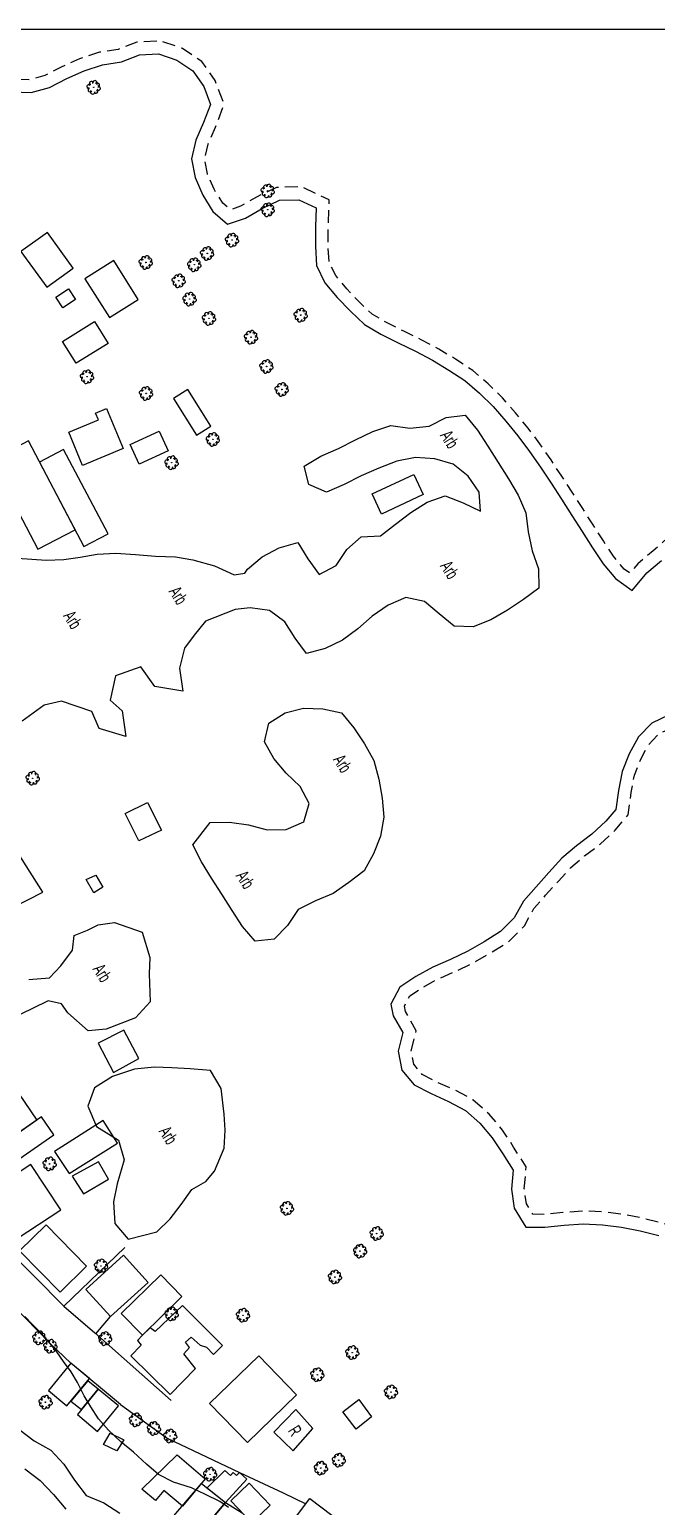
# Model space of a CAD drawing. Header units: millimetres. Extents: x 438774 to 440085, y 7202522 to 7203572.
# Drawn here: x 439518.8 to 439616.7, y 7203326.3 to 7203557 of the extents above; entities that cross this region are included whole.
import ezdxf

# ---------------------------------------------------------------- set-up
doc = ezdxf.new("R2010")
doc.units = ezdxf.units.MM
doc.linetypes.add('06', pattern=[3, 2, -1])
for name, color, linetype in [('0211', 255, 'Continuous'), ('0403', 4, 'Continuous'), ('0421', 104, 'Continuous'), ('0505', 1, 'Continuous'), ('0707', 7, 'Continuous'), ('0801', 10, 'Continuous'), ('0803', 160, 'Continuous'), ('1005', 3, 'Continuous'), ('1006', 3, 'Continuous'), ('1007', 3, 'Continuous')]:
    doc.layers.add(name, color=color, linetype=linetype)
doc.styles.add('02', font='swissc.ttf')
doc.styles.get("Standard").update_dxf_attribs({"font": 'Arial.ttf'})
doc.linetypes.add('14', pattern='A,10,0,["X",Standard,S=1,R=0,X=0,Y=-0.5],0.1', length=10.1)

# ---------------------------------------------------------------- blocks, each defined once
blk = doc.blocks.new('09')
for p, q in [((-0.04, 0.01), (0.04, 0.01)), ((-0.02, 0.03), (0.02, 0.03)), ((0, 0.05), (0, 0.05)), ((-0.04, -0.01), (0.04, -0.01)), ((-0.02, -0.03), (0.02, -0.03))]:
    blk.add_line(p, q)
for points in [[(-0.61, 0.39), (-0.76, 0.34), (-0.88, 0.27), (-0.97, 0.13), (-1, 0), (-0.96, -0.15), (-0.88, -0.26), (-0.83, -0.31), (-0.73, -0.36), (-0.58, -0.38)], [(-0.12, 0.67), (-0.2, 0.77), (-0.32, 0.84), (-0.46, 0.87), (-0.62, 0.83), (-0.74, 0.77), (-0.81, 0.63), (-0.83, 0.49), (-0.83, 0.42), (-0.79, 0.32), (-0.69, 0.22), (-0.62, 0.16)], [(-0.41, 0.6), (-0.39, 0.72), (-0.35, 0.82), (-0.3, 0.88), (-0.18, 0.96), (-0.03, 1), (0.1, 0.96), (0.24, 0.87), (0.31, 0.75), (0.36, 0.62), (0.37, 0.55)], [(0.11, 0.66), (0.19, 0.71), (0.31, 0.78), (0.42, 0.81), (0.49, 0.81), (0.63, 0.78), (0.76, 0.7), (0.82, 0.58), (0.84, 0.41), (0.81, 0.28), (0.75, 0.16), (0.69, 0.06)], [(0.67, -0.42), (0.8, -0.38), (0.91, -0.29), (0.99, -0.14), (1.01, -0.01), (0.95, 0.14), (0.86, 0.24), (0.8, 0.29), (0.7, 0.32), (0.56, 0.34)], [(-0.14, -0.69), (-0.19, -0.75), (-0.3, -0.83), (-0.4, -0.87), (-0.48, -0.87), (-0.61, -0.83), (-0.74, -0.75), (-0.8, -0.63), (-0.83, -0.47), (-0.79, -0.33), (-0.7, -0.18), (-0.64, -0.12)], [(-0.38, -0.63), (-0.34, -0.76), (-0.26, -0.88), (-0.13, -0.97), (0.01, -1.01), (0.15, -0.97), (0.27, -0.88), (0.32, -0.83), (0.36, -0.73), (0.38, -0.57)], [(0.15, -0.7), (0.32, -0.83), (0.46, -0.87), (0.62, -0.85), (0.74, -0.79), (0.83, -0.66), (0.86, -0.52), (0.86, -0.45), (0.83, -0.34), (0.74, -0.24), (0.67, -0.18)]]:
    blk.add_lwpolyline(points)
blk.add_lwpolyline([(0, -0.05), (-0.05, 0), (0, 0.05), (0.05, 0)], close=True)

msp = doc.modelspace()

# ---------------------------------------------------------------- linework, layer by layer
msp.add_lwpolyline([(440081.59, 7203556.96), (438782.49, 7203556.96), (438782.49, 7202523.15), (440081.59, 7202523.15)], close=True)
at = {"layer": '0211', "linetype": '06', "flags": 128}
msp.add_lwpolyline([(439786.13, 7203343.3), (439785.47, 7203343.14), (439782.32, 7203341.57), (439780.03, 7203339.53), (439778.39, 7203338.59), (439776.51, 7203339.23), (439774.27, 7203340.25), (439772.23, 7203342.61), (439768.68, 7203343.77), (439765.54, 7203344.21), (439762.78, 7203344.62), (439760.67, 7203345.35), (439759.26, 7203347.2), (439757.42, 7203349.95), (439754.22, 7203352.18), (439750.84, 7203352.53), (439747.96, 7203353.18), (439744.37, 7203353.73), (439741.14, 7203352.39), (439738.75, 7203351.58), (439736.26, 7203351.75), (439733.34, 7203352.27), (439729.65, 7203352.63), (439726.91, 7203351.09), (439724.47, 7203351), (439721.46, 7203351.1), (439718.61, 7203350.97), (439716.63, 7203351.34), (439715.08, 7203353.3), (439712.28, 7203355.46), (439709.14, 7203356.67), (439706.17, 7203357.6), (439703.23, 7203358.32), (439700.33, 7203359.15), (439697.36, 7203359.85), (439694.41, 7203360.49), (439690.36, 7203361.38), (439688.51, 7203361.8), (439685.46, 7203362.31), (439682.43, 7203362.7), (439679.48, 7203363.04), (439676.54, 7203363.49), (439673.57, 7203363.95), (439670.6, 7203364.38), (439667.58, 7203364.85), (439664.48, 7203365.13), (439661.42, 7203365.24), (439658.38, 7203365.3), (439655.35, 7203365.29), (439652.35, 7203365.25), (439649.32, 7203365.26), (439646.27, 7203365.1), (439643.34, 7203365), (439640.48, 7203365.04), (439637.73, 7203365.32), (439635.03, 7203365.99), (439632.2, 7203366.94), (439629.23, 7203367.75), (439626.26, 7203368.48), (439623.31, 7203369.09), (439620.44, 7203369.75), (439617.56, 7203370.53), (439614.6, 7203371.29), (439611.53, 7203371.91), (439608.41, 7203372.29), (439605.21, 7203372.43), (439602.06, 7203372.2), (439599.16, 7203371.89), (439597.38, 7203371.92), (439596.37, 7203373.55), (439596.04, 7203375.89), (439596.33, 7203379.32), (439594.37, 7203382.43), (439592.65, 7203385.07), (439590.55, 7203387.57), (439588.01, 7203389.82), (439585.1, 7203391.36), (439582.34, 7203392.58), (439580.09, 7203393.75), (439578.76, 7203395.36), (439578.36, 7203397.36), (439579.17, 7203400.6), (439577.46, 7203403.62), (439577.31, 7203404.43), (439578.14, 7203406.02), (439580.15, 7203407.37), (439582.6, 7203408.71), (439585.32, 7203409.88), (439588.13, 7203411.23), (439590.82, 7203412.78), (439593.59, 7203414.49), (439596.08, 7203417), (439597.54, 7203419.69), (439599.37, 7203421.75), (439601.36, 7203423.96), (439603.3, 7203426.08), (439605.46, 7203427.89), (439607.89, 7203429.75), (439610.22, 7203431.94), (439612.25, 7203434.29), (439612.73, 7203437.8), (439613.23, 7203440.51), (439614.22, 7203443.01), (439615.47, 7203445.29), (439617.11, 7203447), (439619.42, 7203448.07), (439622.1, 7203449.09), (439624.69, 7203449.88), (439627.47, 7203450.11), (439630.54, 7203450.4), (439634.12, 7203450.95), (439637.35, 7203453.69), (439639.31, 7203456.66), (439640.27, 7203459.56), (439641.7, 7203462.04), (439642.9, 7203464.51), (439644.93, 7203466.56), (439647.01, 7203469.86), (439646.96, 7203470.38), (439648.36, 7203470.65), (439652.63, 7203472.9), (439652.51, 7203477.37), (439651.79, 7203480.16), (439648.69, 7203482.88), (439645.33, 7203483.7), (439642.35, 7203484.5), (439639, 7203485.01), (439635.76, 7203484.65), (439632.7, 7203484.31), (439629.64, 7203483.71), (439626.44, 7203482.94), (439623.45, 7203481.39), (439620.81, 7203479.54), (439618.42, 7203477.55), (439616.16, 7203475.55), (439613.75, 7203473.53), (439612.53, 7203472.05), (439611.64, 7203472.69), (439609.95, 7203474.7), (439608.38, 7203477.1), (439606.78, 7203479.63), (439605.16, 7203482.16), (439603.53, 7203484.69), (439601.88, 7203487.22), (439600.21, 7203489.74), (439598.48, 7203492.25), (439596.62, 7203494.72), (439594.67, 7203497.08), (439592.63, 7203499.43), (439590.39, 7203501.64), (439587.97, 7203503.72), (439585.31, 7203505.47), (439582.66, 7203507.04), (439579.95, 7203508.49), (439577.23, 7203509.84), (439574.6, 7203511.14), (439572.27, 7203512.51), (439570.29, 7203514.36), (439568.31, 7203516.46), (439566.58, 7203518.53), (439565.55, 7203520.64), (439565.4, 7203523.17), (439565.42, 7203526.08), (439565.57, 7203530.37), (439561.23, 7203532.39), (439557.33, 7203532.3), (439554.18, 7203530.78), (439551.69, 7203529.35), (439550.11, 7203528.82), (439548.93, 7203529.84), (439547.58, 7203532.01), (439546.54, 7203534.41), (439546.09, 7203536.73), (439546.65, 7203539.06), (439547.8, 7203541.69), (439549.15, 7203545.24), (439547.75, 7203549), (439545.66, 7203551.96), (439542.65, 7203553.99), (439539.2, 7203555.18), (439535.49, 7203554.97), (439532.6, 7203553.86), (439529.69, 7203553.41), (439526.57, 7203552.4), (439523.69, 7203551.09), (439521.16, 7203549.79), (439518.77, 7203549.11), (439516.64, 7203549.18), (439515.02, 7203550.28), (439514.02, 7203552.03), (439514, 7203554.31), (439514.46, 7203556.94), (439514.47, 7203556.96)], dxfattribs=at)
at = {"layer": '0403', "linetype": 'Continuous', "flags": 128}
for points in [[(439516.01, 7203547.21), (439519.01, 7203547.1), (439521.89, 7203547.91), (439524.56, 7203549.29), (439527.3, 7203550.53), (439530.15, 7203551.46), (439533.12, 7203551.92), (439535.91, 7203552.99), (439538.91, 7203553.16), (439541.75, 7203552.18), (439544.24, 7203550.51), (439545.96, 7203548.06), (439547.01, 7203545.25), (439545.95, 7203542.44), (439544.74, 7203539.69), (439544.05, 7203536.77), (439544.62, 7203533.83), (439545.8, 7203531.07), (439547.39, 7203528.53), (439549.66, 7203526.56), (439552.51, 7203527.52), (439555.11, 7203529), (439557.81, 7203530.31), (439560.81, 7203530.38), (439563.52, 7203529.12), (439563.42, 7203526.12), (439563.4, 7203523.12), (439563.58, 7203520.12), (439564.89, 7203517.42), (439566.82, 7203515.13), (439568.87, 7203512.95), (439571.06, 7203510.89), (439573.65, 7203509.37), (439576.34, 7203508.05), (439579.03, 7203506.71), (439581.67, 7203505.3), (439584.25, 7203503.77), (439586.77, 7203502.12), (439589.04, 7203500.17), (439591.18, 7203498.06), (439593.14, 7203495.8), (439595.05, 7203493.48), (439596.85, 7203491.08), (439598.56, 7203488.62), (439600.21, 7203486.12), (439601.85, 7203483.6), (439603.48, 7203481.08), (439605.09, 7203478.55), (439606.7, 7203476.02), (439608.34, 7203473.51), (439610.27, 7203471.21), (439612.88, 7203469.34), (439615.18, 7203472.11), (439617.48, 7203474.04)], [(439618.64, 7203449.92), (439615.93, 7203448.65), (439613.85, 7203446.48), (439612.4, 7203443.86), (439611.3, 7203441.07), (439610.75, 7203438.12), (439610.35, 7203435.14), (439608.78, 7203433.32), (439606.59, 7203431.27), (439604.21, 7203429.45), (439601.91, 7203427.52), (439599.89, 7203425.3), (439597.88, 7203423.08), (439595.89, 7203420.84), (439594.46, 7203418.2), (439592.34, 7203416.07), (439589.79, 7203414.5), (439587.19, 7203413), (439584.49, 7203411.7), (439581.73, 7203410.51), (439579.1, 7203409.07), (439576.61, 7203407.4), (439575.21, 7203404.74), (439575.56, 7203402.93), (439577.04, 7203400.32), (439576.31, 7203397.41), (439576.9, 7203394.46), (439578.81, 7203392.16), (439581.48, 7203390.78), (439584.22, 7203389.56), (439586.86, 7203388.16), (439589.11, 7203386.17), (439591.04, 7203383.87), (439592.68, 7203381.36), (439594.28, 7203378.82), (439594.03, 7203375.83), (439594.44, 7203372.86), (439596.26, 7203369.94), (439599.26, 7203369.89), (439602.24, 7203370.21), (439605.23, 7203370.43), (439608.24, 7203370.3), (439611.21, 7203369.93), (439614.15, 7203369.34), (439617.05, 7203368.59)]]:
    msp.add_lwpolyline(points, dxfattribs=at)
at = {"layer": '0421', "linetype": 'Continuous', "flags": 128}
msp.add_lwpolyline([(439549.85, 7203326.11), (439548.46, 7203327.07), (439546.22, 7203328.17), (439544.06, 7203329.19), (439541.24, 7203330.11), (439538.89, 7203331.27), (439537, 7203332.92), (439534.99, 7203334.79), (439532.99, 7203336.41), (439531.08, 7203338.22), (439529.51, 7203339.96), (439528.33, 7203341.87), (439527.29, 7203343.59), (439526.23, 7203345.68), (439525.24, 7203347.32), (439524.04, 7203348.94), (439523.02, 7203350.44), (439521.96, 7203351.73), (439520.55, 7203353.34), (439519.23, 7203354.73), (439518, 7203355.96)], dxfattribs=at)
at = {"layer": '0505', "linetype": 'Continuous', "flags": 128}
for points, elevation in [([(439517.07, 7203338.38), (439519.45, 7203336.54), (439522.06, 7203335.08), (439524.13, 7203332.91), (439525.76, 7203330.39), (439527.58, 7203328), (439530.34, 7203326.85), (439532.87, 7203325.23)], 65), ([(439518.04, 7203332.18), (439520.4, 7203330.33), (439522.49, 7203328.17), (439524.42, 7203325.87)], 70)]:
    msp.add_lwpolyline(points, dxfattribs=dict(at, elevation=elevation))
at = {"layer": '0707', "linetype": 'Continuous', "flags": 128}
msp.add_lwpolyline([(439532.95, 7203342.21), (439525.22, 7203348.67), (439521.96, 7203351.73), (439518.06, 7203355.77), (439512.93, 7203361.02), (439509.45, 7203365.06), (439503.98, 7203370.93), (439499.52, 7203375.35), (439493.93, 7203381.56), (439493.13, 7203382.16), (439488.12, 7203386.49), (439483.45, 7203391.01), (439479.88, 7203394.57), (439478.41, 7203396.14), (439465.25, 7203391.42), (439463.3, 7203389.6)], dxfattribs=at)
at = {"layer": '0707', "linetype": '14', "flags": 128}
for points in [[(439508.15, 7203374.81), (439514.88, 7203366.9), (439524.13, 7203357.6), (439528.95, 7203353.41), (439540.89, 7203342.84)], [(439524.13, 7203357.6), (439533.62, 7203366.76)], [(439529.11, 7203353.26), (439531.38, 7203355.95)], [(439532.95, 7203342.21), (439540.25, 7203336.96), (439551.53, 7203331.61), (439558.37, 7203328.44), (439561.9, 7203326.69)]]:
    msp.add_lwpolyline(points, dxfattribs=at)
at = {"layer": '0801', "linetype": 'Continuous', "flags": 128}
for points in [[(439517.4, 7203522.3), (439521.43, 7203516.71), (439525.57, 7203519.68), (439521.55, 7203525.28), (439517.4, 7203522.3)], [(439522.85, 7203515.15), (439524.86, 7203516.46), (439525.94, 7203514.8), (439523.93, 7203513.49), (439522.85, 7203515.15)], [(439523.9, 7203508.26), (439528.88, 7203511.36), (439531.03, 7203507.92), (439526.05, 7203504.83), (439523.9, 7203508.26)], [(439525.86, 7203478.83), (439518.59, 7203492.7), (439512.78, 7203489.66), (439520.04, 7203475.78), (439525.86, 7203478.83)], [(439520.33, 7203489.37), (439527.23, 7203476.21), (439531.02, 7203478.21), (439524.08, 7203491.35), (439520.33, 7203489.37)], [(439535.83, 7203430.24), (439533.71, 7203434.54), (439537.2, 7203436.26), (439539.35, 7203431.92), (439535.83, 7203430.24)], [(439520.84, 7203422.25), (439515.64, 7203430.47), (439508.65, 7203426.41), (439513.62, 7203418.57), (439520.84, 7203422.25)], [(439529.13, 7203424.87), (439530.19, 7203422.99), (439528.8, 7203422.12), (439527.62, 7203424.21), (439529.13, 7203424.87)], [(439531.85, 7203394.05), (439535.8, 7203396.27), (439533.5, 7203400.68), (439529.45, 7203398.63), (439531.85, 7203394.05)], [(439516.13, 7203392.15), (439519.89, 7203386.62), (439516.39, 7203384.17), (439512.62, 7203389.71), (439516.13, 7203392.15)], [(439517.08, 7203380.55), (439522.55, 7203384.36), (439520.63, 7203387.13), (439515.15, 7203383.32), (439517.08, 7203380.55)], [(439524.92, 7203378.27), (439532.48, 7203383.01), (439530.25, 7203386.55), (439522.66, 7203381.74), (439524.92, 7203378.27)], [(439527.2, 7203375.12), (439531.11, 7203377.39), (439529.51, 7203380.14), (439525.41, 7203377.9), (439527.2, 7203375.12)], [(439516.81, 7203368.15), (439523.62, 7203372.6), (439518.98, 7203379.71), (439512.17, 7203375.26), (439516.81, 7203368.15)], [(439527.67, 7203363.8), (439521.34, 7203370.28), (439517.2, 7203366.24), (439523.53, 7203359.76), (439527.67, 7203363.8)], [(439531.38, 7203355.95), (439537.28, 7203361.29), (439533.45, 7203365.53), (439527.55, 7203360.19), (439531.38, 7203355.95)], [(439542.56, 7203359.08), (439536.4, 7203353.04), (439533.07, 7203356.43), (439539.25, 7203362.47), (439542.56, 7203359.08)], [(439542.64, 7203357.67), (439538.36, 7203353.6), (439537.57, 7203354.2), (439536.4, 7203353.04), (439535.64, 7203352.23), (439536.21, 7203351.51), (439534.58, 7203349.83), (439540.7, 7203343.78), (439544.7, 7203347.86), (439542.87, 7203350.14), (439543.76, 7203351.11), (439543.11, 7203351.96), (439544.01, 7203352.72), (439545.38, 7203351.5), (439546.42, 7203351.17), (439547.48, 7203350.04), (439548.9, 7203351.41), (439542.64, 7203357.67)], [(439524.6, 7203341.99), (439528.11, 7203346.26), (439525.22, 7203348.67), (439521.69, 7203344.38), (439524.6, 7203341.99)], [(439560.47, 7203343.73), (439552.79, 7203336.27), (439546.88, 7203342.36), (439554.57, 7203349.84), (439560.47, 7203343.73)], [(439527.84, 7203345.92), (439525.22, 7203342.74), (439526.87, 7203341.43), (439529.46, 7203344.62), (439527.84, 7203345.92)], [(439529.46, 7203344.62), (439526.25, 7203340.68), (439529.37, 7203337.98), (439532.66, 7203341.99), (439529.46, 7203344.62)], [(439560.36, 7203341.42), (439556.92, 7203337.91), (439559.92, 7203334.99), (439563, 7203338.45), (439560.36, 7203341.42)], [(439572.18, 7203340.28), (439569.76, 7203338.39), (439567.7, 7203341.06), (439570.18, 7203343), (439572.18, 7203340.28)], [(439532.37, 7203334.98), (439530.28, 7203335.98), (439531.33, 7203337.76), (439533.49, 7203336.72), (439532.37, 7203334.98)], [(439546.2, 7203330.59), (439542.66, 7203326.35), (439539.74, 7203328.8), (439538.44, 7203327.23), (439536.3, 7203328.99), (439541.83, 7203334.36), (439546.2, 7203330.59)], [(439546.51, 7203329.19), (439549.35, 7203326.93), (439552.72, 7203330.54), (439551.53, 7203331.61), (439551.06, 7203331.14), (439550.54, 7203331.59), (439550.12, 7203331.14), (439549.26, 7203331.92), (439546.51, 7203329.19)], [(439549.35, 7203326.93), (439544.3, 7203320.87), (439540.66, 7203324.08), (439545.62, 7203329.9), (439549.35, 7203326.93)], [(439550.17, 7203327.17), (439553.46, 7203323.74), (439556.36, 7203326.51), (439553.06, 7203329.95), (439550.17, 7203327.17)], [(439553.46, 7203323.74), (439550.19, 7203319.45), (439549.74, 7203319.93), (439548.11, 7203318.5), (439547, 7203319.77), (439547.97, 7203320.48), (439545.77, 7203322.62), (439549.35, 7203326.93), (439551.97, 7203325.28), (439553.46, 7203323.74)], [(439557.59, 7203320.99), (439562.54, 7203327.54), (439565.96, 7203324.96), (439560.63, 7203317.89), (439557.88, 7203319.66), (439558.4, 7203320.41), (439557.59, 7203320.99)]]:
    msp.add_lwpolyline(points, close=True, dxfattribs=at)
at = {"layer": '0803', "linetype": 'Continuous', "flags": 128}
for points in [[(439527.41, 7203518.03), (439531.24, 7203511.97), (439535.73, 7203514.82), (439531.91, 7203520.87), (439527.41, 7203518.03)], [(439541.23, 7203499.34), (439544.82, 7203493.61), (439547.06, 7203495.01), (439543.48, 7203500.75), (439541.23, 7203499.34)], [(439524.88, 7203494.1), (439529.51, 7203495.99), (439529.07, 7203497.07), (439530.79, 7203497.78), (439533.36, 7203491.5), (439527.01, 7203488.89), (439524.88, 7203494.1)], [(439534.46, 7203492.17), (439539.01, 7203494.23), (439540.4, 7203491.16), (439535.86, 7203489.09), (439534.46, 7203492.17)], [(439572.25, 7203484.44), (439578.76, 7203487.48), (439580.24, 7203484.33), (439573.73, 7203481.29), (439572.25, 7203484.44)]]:
    msp.add_lwpolyline(points, close=True, dxfattribs=at)
at = {"layer": '1005'}
for points in [[(439516.86, 7203474.38), (439521.34, 7203474.11), (439524.1, 7203474.19), (439526.68, 7203474.58), (439529.33, 7203475.03), (439532.25, 7203475.19), (439535.29, 7203474.97), (439538.44, 7203474.69), (439541.53, 7203474.6), (439544.24, 7203474.15), (439547.63, 7203473.2), (439550.69, 7203471.81), (439552.36, 7203472.08), (439552.82, 7203472.67), (439555.1, 7203474.62), (439557.77, 7203475.99), (439560.64, 7203476.86), (439562.22, 7203474.31), (439563.98, 7203471.87), (439566.64, 7203473.24), (439568.32, 7203475.73), (439570.55, 7203477.72), (439573.55, 7203477.89), (439575.94, 7203479.7), (439578.31, 7203481.53), (439580.86, 7203483.12), (439583.7, 7203484.11), (439586.5, 7203483.06), (439589.19, 7203481.74), (439588.97, 7203484.73), (439587.26, 7203487.2), (439584.93, 7203489.08), (439582.05, 7203489.91), (439579.06, 7203490.14), (439576.11, 7203489.55), (439573.32, 7203488.47), (439570.57, 7203487.25), (439567.9, 7203485.89), (439565.15, 7203484.7), (439562.39, 7203485.89), (439561.64, 7203488.79), (439564.23, 7203490.32), (439566.99, 7203491.51), (439569.65, 7203492.88), (439572.36, 7203494.18), (439575.21, 7203495.11), (439578.18, 7203494.69), (439581.16, 7203495.01), (439583.84, 7203496.36), (439586.82, 7203496.71), (439588.75, 7203494.4), (439590.36, 7203491.87), (439591.96, 7203489.33), (439593.57, 7203486.8), (439595.1, 7203484.23), (439596.3, 7203481.48), (439596.63, 7203478.49), (439597.25, 7203475.56), (439598.24, 7203472.73), (439598.33, 7203469.73), (439595.93, 7203467.92), (439593.41, 7203466.3), (439590.83, 7203464.77), (439588.05, 7203463.65), (439585.06, 7203463.79), (439582.74, 7203465.71), (439580.44, 7203467.63), (439577.51, 7203468.26), (439574.76, 7203467.07), (439572.29, 7203465.36), (439570.04, 7203463.38), (439567.64, 7203461.57), (439564.93, 7203460.28), (439562.04, 7203459.5), (439560.26, 7203461.92), (439558.62, 7203464.43), (439556.22, 7203466.23), (439553.24, 7203466.63), (439550.85, 7203466.39), (439546.24, 7203464.55), (439544.46, 7203462.38), (439542.94, 7203460.36), (439542.2, 7203457.21), (439542.72, 7203453.63), (439538.32, 7203454.33), (439536.16, 7203457.43), (439532.16, 7203456.02), (439531.33, 7203452.22), (439533.22, 7203450.54), (439533.8, 7203446.54), (439529.63, 7203447.81), (439528.47, 7203450.47), (439523.74, 7203452.07), (439521.03, 7203451.46), (439517.61, 7203448.94)], [(439518.64, 7203408.6), (439521.89, 7203408.84), (439523.63, 7203410.75), (439525.45, 7203413.19), (439525.73, 7203415.49), (439527.83, 7203416.31), (439529.45, 7203417.12), (439532.04, 7203417.48), (439536.37, 7203416), (439537.54, 7203412.04), (439537.42, 7203409.48), (439537.62, 7203405.12), (439535.3, 7203402.62), (439530.72, 7203400.82), (439527.91, 7203400.6), (439524.75, 7203403.41), (439523.76, 7203404.79), (439521.67, 7203405.27), (439519.24, 7203404.07), (439514.56, 7203401.85)]]:
    msp.add_lwpolyline(points, dxfattribs=at)
for points in [[(439546.98, 7203433.13), (439549.99, 7203433.19), (439552.96, 7203432.77), (439555.85, 7203431.97), (439558.85, 7203432.01), (439561.59, 7203433.22), (439562.44, 7203436.1), (439561.03, 7203438.75), (439558.85, 7203440.82), (439556.9, 7203443.09), (439555.44, 7203445.71), (439556.12, 7203448.63), (439558.66, 7203450.22), (439561.57, 7203450.97), (439564.57, 7203450.85), (439567.5, 7203450.23), (439569.41, 7203447.91), (439571.06, 7203445.4), (439572.51, 7203442.78), (439573.31, 7203439.89), (439573.83, 7203436.93), (439574.11, 7203433.95), (439573.59, 7203430.99), (439572.46, 7203428.21), (439571, 7203425.59), (439568.63, 7203423.75), (439566.17, 7203422.04), (439563.4, 7203420.88), (439560.73, 7203419.51), (439559.03, 7203417.04), (439556.96, 7203414.87), (439553.98, 7203414.56), (439552.04, 7203416.85), (439550.41, 7203419.37), (439548.81, 7203421.91), (439547.2, 7203424.44), (439545.59, 7203426.98), (439544.24, 7203429.65)], [(439547.64, 7203378.64), (439549.14, 7203382.26), (439549.32, 7203385.05), (439549.14, 7203387.56), (439548.71, 7203391.55), (439547.03, 7203394.4), (439543.83, 7203394.62), (439541, 7203394.79), (439538.27, 7203394.92), (439535.13, 7203394.61), (439531.71, 7203393.44), (439528.91, 7203391.65), (439527.85, 7203388.81), (439529.22, 7203385.65), (439532.65, 7203383.5), (439533.55, 7203380.41), (439532.43, 7203376.68), (439531.89, 7203373.85), (439532.07, 7203370.5), (439534.18, 7203368.02), (439538.63, 7203369.18), (439540.74, 7203371.24), (439542.44, 7203373.43), (439544.11, 7203375.78), (439546.3, 7203377.04)]]:
    msp.add_lwpolyline(points, close=True, dxfattribs=at)

# ---------------------------------------------------------------- block references
at = {"layer": '1007'}
for p, rotation in [((439528.78, 7203547.94), 302), ((439555.96, 7203531.76), 302), ((439555.97, 7203528.83), 302), ((439550.39, 7203524.09), 302), ((439546.51, 7203521.99), 302), ((439536.92, 7203520.59), 302), ((439544.49, 7203520.24), 302), ((439542.06, 7203517.72), 302), ((439543.76, 7203514.87), 302), ((439561.12, 7203512.36), 302), ((439546.79, 7203511.85), 302), ((439553.35, 7203508.91), 302), ((439555.77, 7203504.34), 302), ((439527.74, 7203502.74), 302), ((439536.97, 7203500.14), 302), ((439558.17, 7203500.75), 302), ((439547.4, 7203492.95), 302), ((439540.95, 7203489.32), 302), ((439519.24, 7203440.02), 122), ((439521.88, 7203379.79), 122), ((439558.95, 7203372.84), 122), ((439572.97, 7203368.92), 122), ((439570.38, 7203366.17), 122), ((439529.91, 7203363.84), 122), ((439566.45, 7203362.12), 122), ((439540.95, 7203356.37), 302), ((439552.09, 7203356.14), 122), ((439520.27, 7203352.62), 122), ((439522, 7203351.3), 122), ((439530.55, 7203352.49), 122), ((439569.16, 7203350.31), 122), ((439563.7, 7203346.86), 122), ((439575.21, 7203344.16), 122), ((439521.24, 7203342.57), 122), ((439535.36, 7203339.82), 122), ((439538.16, 7203338.47), 122), ((439540.71, 7203337.29), 122), ((439567.05, 7203333.52), 122), ((439546.95, 7203331.32), 122), ((439564.25, 7203332.28), 122)]:
    msp.add_blockref('09', p, dxfattribs=dict(at, rotation=rotation))

# ---------------------------------------------------------------- texts
at = {"layer": '0801', "style": '02', "width": 0.75}
msp.add_text('R', height=2, rotation=302, dxfattribs=at).set_placement((439559.06, 7203338.12))
at = {"layer": '1006', "style": '02', "width": 0.75}
for p in [(439582.81, 7203493.57), (439582.8, 7203473.18), (439540.43, 7203469.19), (439523.93, 7203465.38), (439566.08, 7203442.93), (439550.9, 7203424.79), (439528.54, 7203410.22), (439538.87, 7203384.88)]:
    msp.add_text('Arb', height=2, rotation=302, dxfattribs=at).set_placement(p)

doc.saveas('drawing.dxf')
